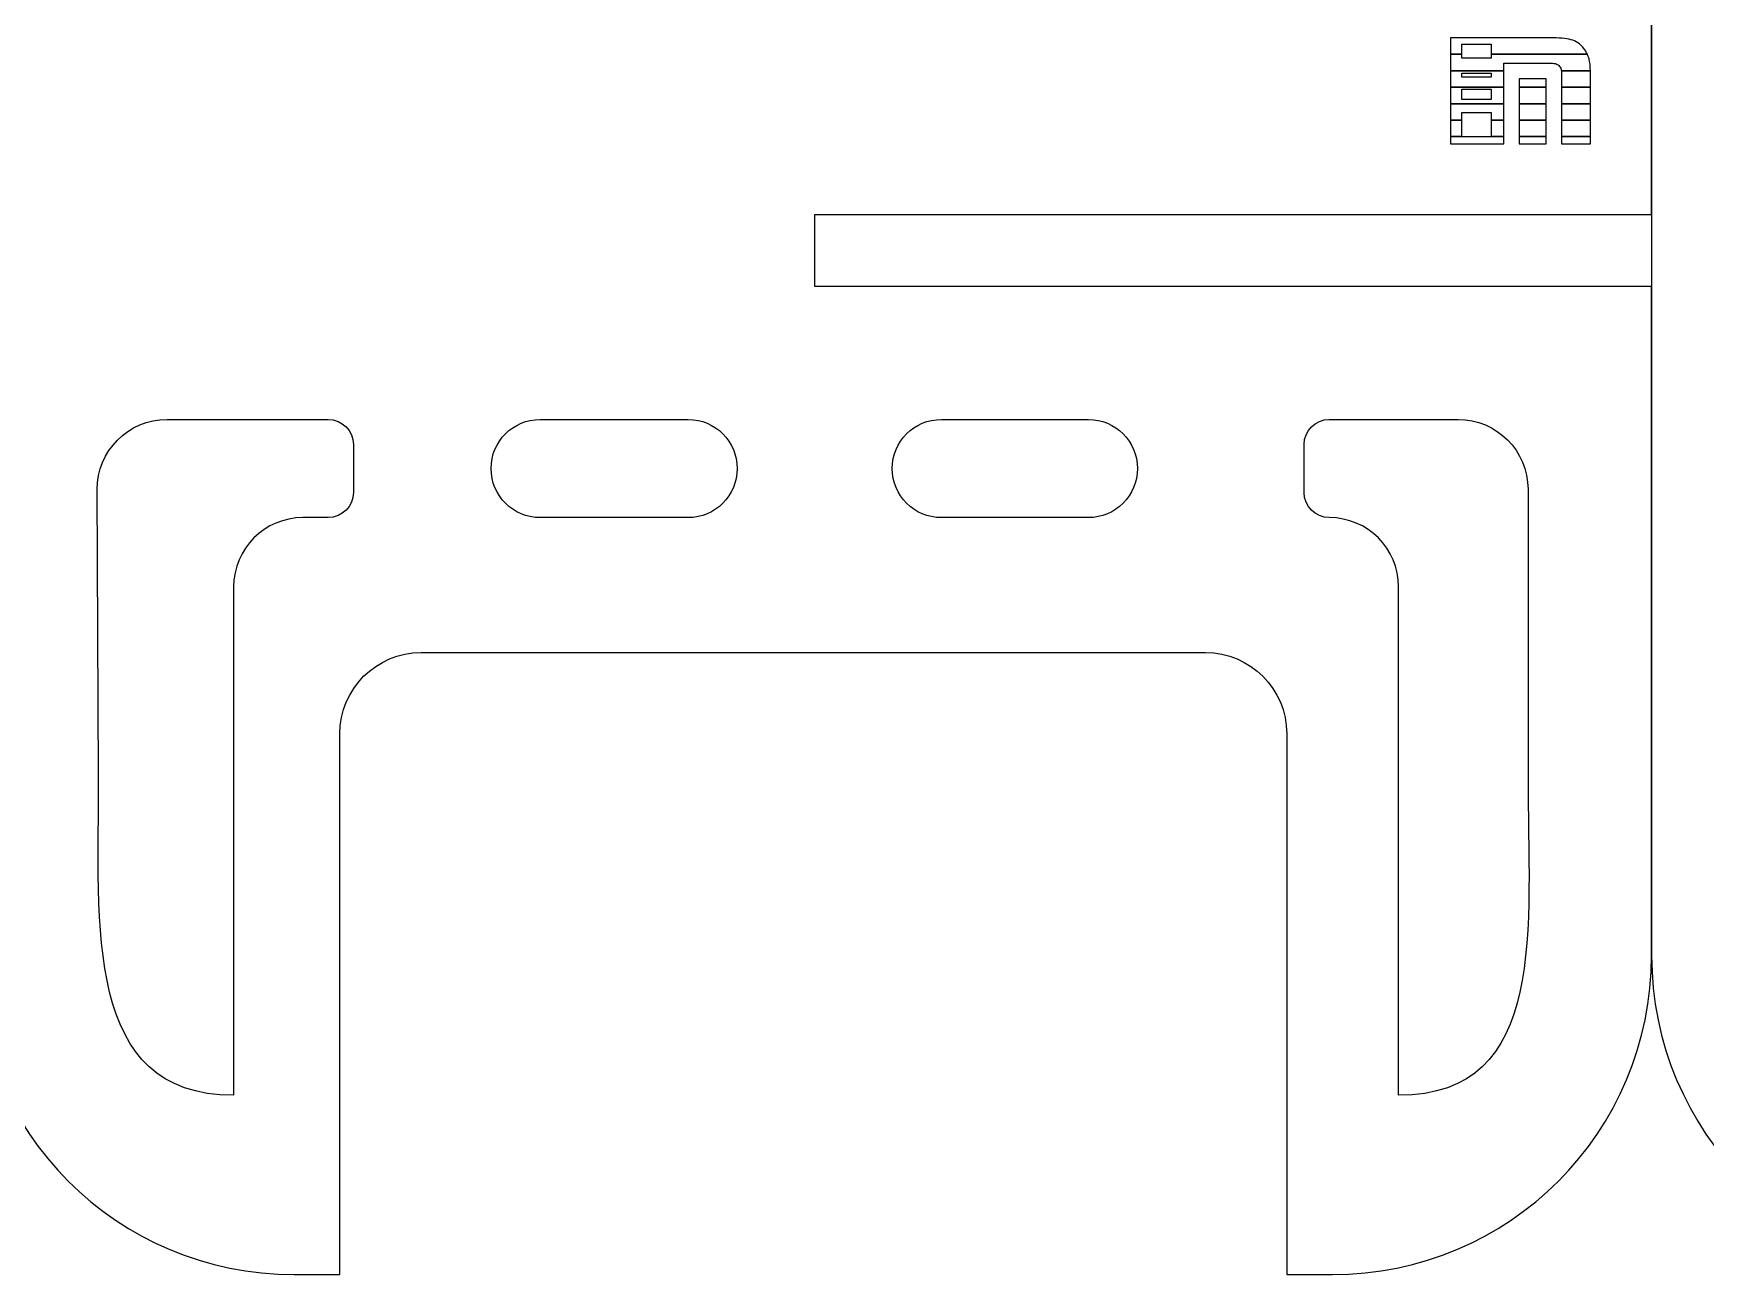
# Model space of a CAD drawing. Extents: x 0 to 3056, y 2 to 1701.
# Drawn here: x 1037 to 1545, y 2 to 379 of the extents above; entities that cross this region are included whole.
import ezdxf

# ---------------------------------------------------------------- set-up
doc = ezdxf.new("R2010")
doc.units = 0
doc.layers.add('K0102_Printing_Least_6', color=7, linetype='CONTINUOUS')

msp = doc.modelspace()

# ---------------------------------------------------------------- linework, layer by layer
at = {"layer": 'K0102_Printing_Least_6', "color": 1}
for points in [[(1528.272962, 754.146181), (1528.272962, 98.552198)], [(1528.273162, 323.605192), (1528.273162, 754.146181)], [(1528.273162, 98.552198), (1528.273162, 301.777192), (1274.007168, 301.777192), (1274.007168, 323.605192), (1528.273162, 323.605192)], [(1077.231173, 261.377193), (1126.192172, 261.377193)], [(1190.60417, 261.377193), (1235.546169, 261.377193)], [(1312.483167, 261.377193), (1357.146166, 261.377193)], [(1430.353164, 261.377193), (1469.498163, 261.377193)], [(1133.855172, 253.715194), (1133.855172, 239.216194)], [(1422.690164, 239.216194), (1422.690164, 253.715194)], [(1056.444174, 153.119196), (1056.010174, 240.050194)], [(1490.719163, 240.156194), (1490.719163, 153.119196)], [(1126.192172, 231.553194), (1118.527172, 231.553194)], [(1235.546169, 231.553194), (1190.60417, 231.553194)], [(1357.146166, 231.553194), (1312.483167, 231.553194)], [(1097.466173, 210.493195), (1097.466173, 56.044199)], [(1451.414164, 56.044199), (1451.414164, 210.492195)], [(1154.449171, 190.552195), (1392.715165, 190.552195)], [(1115.863172, 1.5792), (1129.746172, 1.5792), (1129.746172, 165.849196)], [(1417.418165, 165.849196), (1417.418165, 1.5792), (1431.301164, 1.5792)]]:
    msp.add_lwpolyline(points, dxfattribs=at)
at = {"layer": 'K0102_Printing_Least_6', "color": 4}
for points in [[(1497.434463, 377.326091), (1467.213463, 377.326091), (1467.213463, 372.320091), (1470.629463, 372.320091), (1470.629463, 375.344091)], [(1508.765662, 372.320191), (1479.553663, 372.320191), (1479.553663, 371.157191), (1470.629663, 371.157191), (1470.629663, 372.320191), (1467.213663, 372.320191), (1467.213663, 367.315191), (1483.338663, 367.315191), (1483.338663, 369.663191), (1497.127663, 369.663191)], [(1470.629463, 375.344091), (1479.553463, 375.344091), (1479.553463, 372.320091), (1508.765462, 372.320091)], [(1500.845662, 367.315191), (1509.707662, 367.315191)], [(1509.707862, 367.314591), (1500.845862, 367.314591)], [(1500.934862, 365.787591), (1500.934862, 362.309591), (1509.732862, 362.309591), (1509.732862, 366.142591)]]:
    msp.add_lwpolyline(points, dxfattribs=at)
for points in [[(1508.765662, 372.320191)], [(1483.338963, 367.314991), (1467.212963, 367.314991), (1467.212963, 362.309991), (1483.338963, 362.309991)], [(1470.562963, 366.536991), (1479.486963, 366.536991), (1479.486963, 365.378991), (1470.562963, 365.378991)], [(1500.934862, 365.787591)], [(1483.338963, 362.309991), (1467.212963, 362.309991), (1467.212963, 357.304991), (1483.338963, 357.304991)], [(1470.562963, 361.728991), (1479.486963, 361.728991), (1479.486963, 358.532991), (1470.562963, 358.532991)], [(1496.216963, 364.908991), (1488.056963, 364.908991), (1488.056963, 362.309991), (1496.216963, 362.309991)], [(1496.216963, 362.309991), (1488.056963, 362.309991), (1488.056963, 357.304991), (1496.216963, 357.304991)], [(1500.934962, 357.304991), (1509.732962, 357.304991), (1509.732962, 362.309991), (1500.934962, 362.309991)], [(1470.562963, 354.679791), (1479.486963, 354.679791), (1479.486963, 352.299791), (1483.338963, 352.299791), (1483.338963, 357.304791), (1467.213963, 357.304791), (1467.213963, 352.299791), (1470.562963, 352.299791)], [(1488.056963, 352.299991), (1496.216963, 352.299991), (1496.216963, 357.304991), (1488.056963, 357.304991)], [(1500.934962, 352.299991), (1509.732962, 352.299991), (1509.732962, 357.304991), (1500.934962, 357.304991)], [(1470.562963, 352.299991), (1467.213963, 352.299991), (1467.213963, 347.294991), (1470.562963, 347.294991)], [(1479.486963, 347.293991), (1483.338963, 347.293991), (1483.338963, 352.298991), (1479.486963, 352.298991)], [(1488.056963, 347.293991), (1496.216963, 347.293991), (1496.216963, 352.298991), (1488.056963, 352.298991)], [(1500.934962, 347.293991), (1509.732962, 347.293991), (1509.732962, 352.298991), (1500.934962, 352.298991)], [(1479.486863, 347.278391), (1470.562863, 347.278391), (1470.562863, 347.294391), (1467.213863, 347.294391), (1467.213863, 345.066391), (1483.338863, 345.066391), (1483.338863, 347.294391), (1479.486863, 347.294391)], [(1488.056963, 345.066991), (1496.216963, 345.066991), (1496.216963, 347.294991), (1488.056963, 347.294991)], [(1500.934962, 345.066991), (1509.732962, 345.066991), (1509.732962, 347.294991), (1500.934962, 347.294991)]]:
    msp.add_lwpolyline(points, close=True, dxfattribs=at)
at = {"layer": 'K0102_Printing_Least_6', "color": 1}
for points in [[(1312.483167, 261.377193)], [(1235.546169, 231.553194)]]:
    msp.add_lwpolyline(points, close=True, dxfattribs=at)
at = {"layer": 'K0102_Printing_Least_6', "color": 4}
for points in [[(1503.749462, 376.758091), (1502.204462, 377.136091), (1500.099462, 377.326091), (1497.434463, 377.326091)], [(1507.699462, 374.109091), (1506.563462, 375.512091), (1505.247462, 376.395091), (1503.749462, 376.758091)], [(1508.765462, 372.320091), (1508.479462, 372.974091), (1508.129462, 373.575091), (1507.699462, 374.109091)], [(1509.259662, 370.905191), (1509.131662, 371.407191), (1508.961662, 371.874191), (1508.765662, 372.320191)], [(1509.707662, 367.315191), (1509.655662, 368.726191), (1509.508662, 369.929191), (1509.259662, 370.905191)], [(1497.127663, 369.663191), (1497.884663, 369.663191), (1498.494663, 369.603191), (1498.959663, 369.485191)], [(1498.959663, 369.485191), (1499.424663, 369.367191), (1499.807663, 369.166191), (1500.107662, 368.883191)], [(1500.107662, 368.883191), (1500.422662, 368.583191), (1500.639662, 368.213191), (1500.757662, 367.773191)], [(1500.757662, 367.773191), (1500.792662, 367.642191), (1500.820662, 367.485191), (1500.845662, 367.315191)], [(1500.845862, 367.314591), (1500.903862, 366.912591), (1500.934862, 366.407591), (1500.934862, 365.787591)], [(1509.732862, 366.142591), (1509.732862, 366.551591), (1509.721862, 366.936591), (1509.707862, 367.314591)]]:
    msp.add_open_spline(points, degree=3, dxfattribs=at)
at = {"layer": 'K0102_Printing_Least_6', "color": 1}
for points in [[(1056.010174, 240.050194), (1055.951174, 251.811194), (1065.469173, 261.377193), (1077.231173, 261.377193)], [(1126.192172, 261.377193), (1130.425172, 261.377193), (1133.855172, 257.947194), (1133.855172, 253.715194)], [(1175.692171, 246.465194), (1175.692171, 254.701194), (1182.36817, 261.377193), (1190.60417, 261.377193)], [(1235.546169, 261.377193), (1243.781169, 261.377193), (1250.458169, 254.701194), (1250.458169, 246.465194)], [(1297.571168, 246.465194), (1297.571168, 254.701194), (1304.247167, 261.377193), (1312.483167, 261.377193)], [(1357.146166, 261.377193), (1365.382166, 261.377193), (1372.058166, 254.701194), (1372.058166, 246.465194)], [(1422.690164, 253.715194), (1422.690164, 257.947194), (1426.121164, 261.377193), (1430.353164, 261.377193)], [(1469.498163, 261.377193), (1481.218163, 261.377193), (1490.719163, 251.876194), (1490.719163, 240.156194)], [(1190.60417, 231.553194), (1182.36817, 231.553194), (1175.692171, 238.230194), (1175.692171, 246.465194)], [(1250.458169, 246.465194), (1250.458169, 238.230194), (1243.781169, 231.553194), (1235.546169, 231.553194)], [(1312.483167, 231.553194), (1304.247167, 231.553194), (1297.571168, 238.230194), (1297.571168, 246.465194)], [(1372.058166, 246.465194), (1372.058166, 238.230194), (1365.382166, 231.553194), (1357.146166, 231.553194)], [(1133.855172, 239.216194), (1133.855172, 234.984194), (1130.425172, 231.553194), (1126.192172, 231.553194)], [(1430.353164, 231.553194), (1426.121164, 231.553194), (1422.690164, 234.984194), (1422.690164, 239.216194)], [(1118.527172, 231.553194), (1106.896172, 231.553194), (1097.466173, 222.124194), (1097.466173, 210.493195)], [(1451.414164, 210.492195), (1451.414164, 222.124194), (1441.984164, 231.553194), (1430.353164, 231.553194)], [(1129.746172, 165.849196), (1129.746172, 179.532196), (1140.762171, 190.552195), (1154.449171, 190.552195)], [(1392.715165, 190.552195), (1406.402165, 190.552195), (1417.418165, 179.532196), (1417.418165, 165.849196)], [(1097.466173, 56.044199), (1051.665174, 56.044199), (1056.444174, 107.317197), (1056.444174, 153.119196)], [(1490.719163, 153.119196), (1490.719163, 107.317197), (1497.214163, 56.044199), (1451.414164, 56.044199)], [(1018.890175, 98.552198), (1018.890175, 44.829199), (1062.140173, 1.5792), (1115.863172, 1.5792)], [(1431.301164, 1.5792), (1485.023163, 1.5792), (1528.273162, 44.829199), (1528.273162, 98.552198)], [(1528.272962, 98.552198), (1528.272962, 44.829199), (1571.522961, 1.5792), (1625.245959, 1.5792)]]:
    msp.add_open_spline(points, degree=3, dxfattribs=at)

doc.saveas('drawing.dxf')
